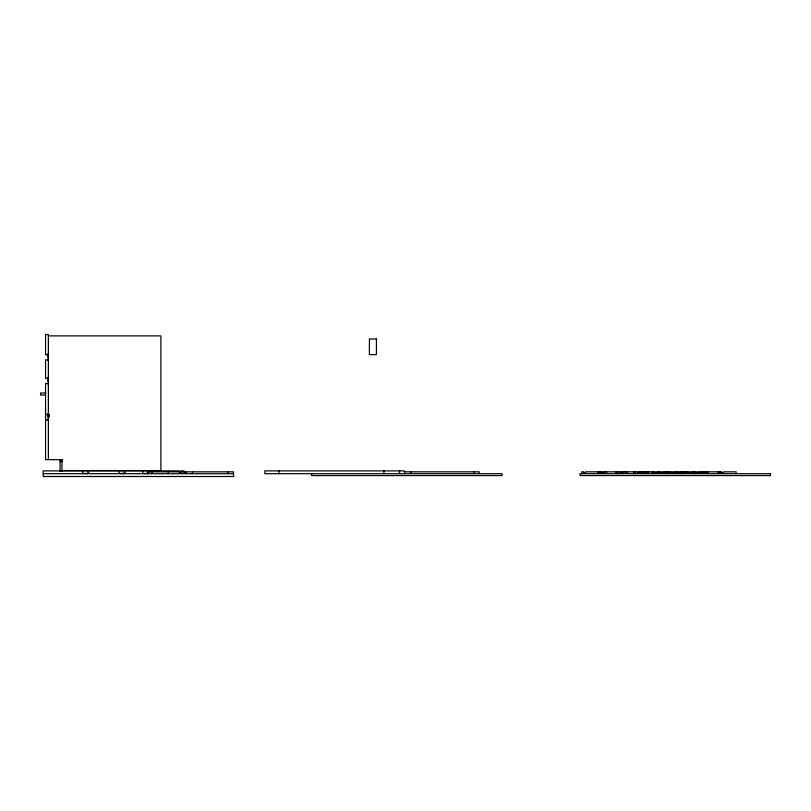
<?xml version="1.0" encoding="UTF-8"?>
<svg xmlns="http://www.w3.org/2000/svg" width="811" height="811" viewBox="0 0 811 811"><rect width="100%" height="100%" fill="white"/><g stroke="black" fill="none" stroke-linecap="round" stroke-linejoin="round"><path stroke-width="1.22" d="M45.558 419.703C47.281 419.591 49.055 422.531 47.9 415.8L48.366 415.8M88.166 470.887C87.274 471.505 90.599 473.431 87.385 473.229L87.385 473.695M124.519 470.887C123.637 471.505 126.962 473.431 123.738 473.229L123.738 473.695M148.089 470.887L147.754 471.475L148.869 472.448M48.366 335.896L160.882 335.896L160.882 470.573L61.94 470.573M48.366 355.563L47.9 355.563C48.113 352.349 46.166 355.654 45.558 354.782L45.558 334.497L48.366 334.497L48.366 459.655M48.366 355.877L47.9 355.877C49.015 362.355 47.322 359.841 45.558 359.77L45.558 378.342C46.176 379.284 48.102 375.868 47.9 379.122L48.366 379.122M48.366 379.436L47.9 379.436C49.015 385.914 47.322 383.41 45.558 383.339L45.558 459.655L62.599 459.655M45.548 393.011L40.55 393.011L40.55 395.048L45.548 395.048M48.366 414.867L49.299 414.867M48.366 415.485L47.322 413.955L45.568 414.806M60.075 461.53L62.599 461.53M404.598 471.83L479.24 471.83L479.24 473.695M653.402 472.762L665.892 472.762M667.453 472.762L679.932 472.762M681.493 472.762L693.983 472.762M695.544 472.762L708.023 472.762M148.089 473.229L147.308 473.695M43.216 473.695L233.609 473.695M143.091 470.887C143.202 472.61 140.262 474.384 146.994 473.229L146.994 473.695M119.531 470.887C119.633 472.61 116.693 474.384 123.434 473.229L123.434 473.695M83.168 470.887C83.28 472.61 80.33 474.384 87.071 473.229L87.071 473.695M736.114 473.695L736.114 471.83L723.635 471.83L723.635 472.762L721.76 472.762L721.76 471.83L602.685 471.83L602.685 472.762M720.513 471.83L720.513 472.762M719.732 471.83L719.732 473.695M718.171 471.83L718.171 473.695M708.023 471.83L708.023 473.695M706.462 471.83L706.462 472.762M705.682 471.83L705.682 472.762M703.816 471.83L703.816 472.762M701.789 471.83L701.789 472.762M700.228 471.83L700.228 472.762M695.544 471.83L695.544 473.695M693.983 471.83L693.983 473.695M692.422 471.83L692.422 472.762M687.738 471.83L687.738 472.762M685.863 471.83L685.863 472.762M683.835 471.83L683.835 472.762M682.274 471.83L682.274 472.762M681.493 471.83L681.493 473.695M679.932 471.83L679.932 473.695M676.81 471.83L676.81 472.762M675.259 471.83L675.259 472.762M669.795 471.83L669.795 472.762M667.919 471.83L667.919 472.762M667.453 471.83L667.453 473.695M665.892 471.83L665.892 473.695M664.331 471.83L664.331 472.762M659.647 471.83L659.647 472.762M658.086 471.83L658.086 472.762M653.402 471.83L653.402 473.695M651.841 471.83L651.841 473.695M648.729 471.83L648.729 472.762M646.854 471.83L646.854 472.762M645.607 471.83L645.607 472.762M644.826 471.83L644.826 472.762M643.731 471.83L643.731 472.762M643.265 471.83L643.265 472.762M641.704 471.83L641.704 472.762M640.143 471.83L640.143 472.762M639.362 471.83L639.362 472.762L637.487 472.762L637.487 471.83M635.459 471.83L635.459 473.695M633.898 471.83L633.898 473.695M627.653 471.83L627.653 472.762M625.788 471.83L625.788 472.762M623.75 471.83L623.75 472.762M622.199 471.83L622.199 472.762M621.419 471.83L621.419 472.762L619.543 472.762L619.543 471.83M617.516 471.83L617.516 473.695M615.954 471.83L615.954 473.695M606.587 471.83L606.587 472.762M604.712 471.83L604.712 472.762M603.465 471.83L603.465 472.762L601.59 472.762L601.59 471.83L585.522 471.83L585.522 472.762L583.646 472.762L583.646 471.83L581.619 471.83L581.619 473.695M601.123 471.83L601.123 472.762M599.562 471.83L599.562 473.695M598.001 471.83L598.001 473.695M474.253 471.83L474.253 473.695M410.893 471.83L410.893 473.695M404.496 473.695L404.496 470.887L264.822 470.887L264.822 473.695L502.029 473.695L502.029 475.57L311.637 475.57L311.637 473.695M399.539 470.887L399.539 473.695M383.927 470.887L383.927 473.695M278.862 470.887L278.862 473.695M227.85 471.83L227.85 473.695M192.501 471.83L192.501 473.695M185.952 471.83L185.952 473.695M184.138 472.762L184.138 470.887L181.015 470.887L181.015 472.762M179.454 472.762L179.454 470.887L43.216 470.887L43.216 476.503L233.609 476.503L233.467 471.83L147.632 471.83L147.632 473.695M168.374 470.887L168.374 473.695M152.002 471.83L152.002 473.695M61.94 459.655L61.94 471.262M60.075 459.655L60.075 471.262M48.995 414.867L48.995 416.895M48.832 414.867L48.832 416.895M376.426 338.978L369.4 338.978L369.4 354.589L376.426 354.589L376.426 338.978M770.45 473.695L580.058 473.695L580.058 475.57L770.45 475.57L770.45 473.695"/></g></svg>
